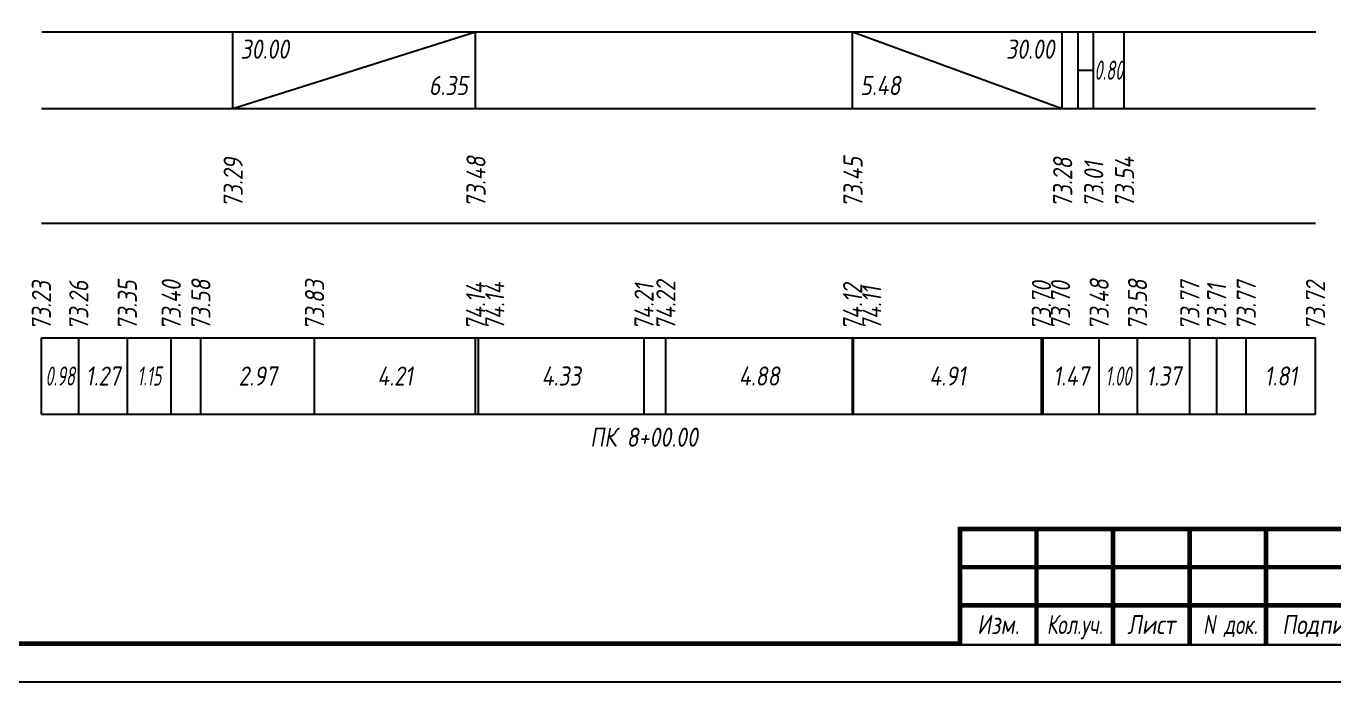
# Model space of a CAD drawing. Extents: x -717 to 1451, y -133302 to 233.
# Drawn here: x 78 to 248.8, y -12651.4 to -12565.7 of the extents above; entities that cross this region are included whole.
import ezdxf
from ezdxf.enums import TextEntityAlignment as Align

# ---------------------------------------------------------------- set-up
doc = ezdxf.new("R2010")
doc.units = 0
for name, color, linetype in [('Зарамочное оформление', 7, 'Continuous'), ('Код_510', 7, 'Continuous'), ('Код_516', 1, 'Continuous'), ('Подписи поперечников', 7, 'Continuous'), ('Таблица', 7, 'Continuous')]:
    doc.layers.add(name, color=color, linetype=linetype)
doc.styles.add('М', font='romand.shx', dxfattribs={"width": 0.8, "oblique": 10, "height": 2.5})

# ---------------------------------------------------------------- blocks, each defined once
blk = doc.blocks.new('Штамп')
at = {"linetype": 'Continuous'}
blk.add_wipeout([(199.95, -411.25), (384.95, -411.25), (384.95, -426.25), (199.95, -426.25)], dxfattribs=at).dxf.layer = 'Зарамочное оформление'
at = {"layer": 'Зарамочное оформление', "linetype": 'Continuous', "lineweight": -3, "const_width": 0.6, "flags": 128}
for points in [[(199.95, -426.25), (199.95, -411.25), (384.95, -411.25)], [(209.95, -411.25), (209.95, -426.25)], [(219.95, -411.25), (219.95, -426.25)], [(229.95, -411.25), (229.95, -426.25)], [(239.95, -411.25), (239.95, -426.25)], [(199.95, -416.25), (264.95, -416.25)], [(199.95, -421.25), (264.95, -421.25)]]:
    blk.add_lwpolyline(points, dxfattribs=at)
at = {"layer": 'Зарамочное оформление', "linetype": 'Continuous', "style": 'М', "oblique": 10}
for s, width, p in [('Изм.', 0.8, (204.95, -423.75)), ('Кол.уч.', 0.7, (214.95, -423.75)), ('Лист', 0.8, (224.95, -423.75)), ('N док.', 0.7, (235.28, -423.75)), ('Подпись', 0.8, (247.45, -423.75))]:
    blk.add_text(s, height=2.5, dxfattribs=dict(at, width=width)).set_placement(p, align=Align.MIDDLE_CENTER)
blk = doc.blocks.new('шифр')
blk.add_blockref('Штамп', (0, -12280))

msp = doc.modelspace()

# ---------------------------------------------------------------- linework, layer by layer
at = {"flags": 128}
msp.add_lwpolyline([(-30.054, -12651.421), (389.946, -12651.421), (389.946, -12354.421), (-30.054, -12354.421)], close=True, dxfattribs=at)
at = {"const_width": 0.6, "flags": 128}
msp.add_lwpolyline([(-10.054, -12646.421), (384.946, -12646.421), (384.946, -12359.421), (-10.054, -12359.421)], close=True, dxfattribs=at)
at = {"layer": 'Код_510'}
for p, q in [((79.946, -12616.421), (79.946, -12606.421)), ((84.825, -12616.421), (84.825, -12606.421)), ((91.173, -12616.421), (91.173, -12606.421)), ((96.913, -12616.421), (96.913, -12606.421)), ((100.778, -12616.421), (100.778, -12606.421)), ((115.637, -12616.421), (115.637, -12606.421)), ((136.675, -12616.421), (136.675, -12606.421)), ((137.03, -12616.421), (137.03, -12606.421)), ((158.678, -12616.421), (158.678, -12606.421)), ((161.532, -12616.421), (161.532, -12606.421)), ((185.927, -12616.421), (185.927, -12606.421)), ((186.041, -12616.421), (186.041, -12606.421)), ((210.599, -12616.421), (210.599, -12606.421)), ((210.802, -12616.421), (210.802, -12606.421)), ((218.143, -12616.421), (218.143, -12606.421)), ((223.156, -12616.421), (223.156, -12606.421)), ((229.989, -12616.421), (229.989, -12606.421)), ((233.494, -12616.421), (233.494, -12606.421)), ((237.365, -12616.421), (237.365, -12606.421)), ((246.405, -12616.421), (246.405, -12606.421))]:
    msp.add_line(p, q, dxfattribs=at)
at = {"layer": 'Код_516'}
for p, q in [((104.946, -12576.421), (104.946, -12566.421)), ((104.946, -12576.421), (136.675, -12566.421)), ((136.675, -12576.421), (136.675, -12566.421)), ((185.927, -12576.421), (185.927, -12566.421)), ((185.927, -12566.421), (213.319, -12576.421)), ((213.319, -12576.421), (213.319, -12566.421)), ((215.384, -12576.421), (215.384, -12566.421)), ((217.384, -12576.421), (217.384, -12566.421)), ((221.405, -12576.421), (221.405, -12566.421)), ((215.384, -12571.421), (217.384, -12571.421))]:
    msp.add_line(p, q, dxfattribs=at)
at = {"layer": 'Таблица'}
for p, q in [((80, -12566.421), (246.46, -12566.421)), ((79.946, -12576.421), (246.405, -12576.421)), ((79.946, -12591.421), (246.405, -12591.421)), ((79.946, -12606.421), (246.405, -12606.421)), ((79.946, -12616.421), (246.405, -12616.421))]:
    msp.add_line(p, q, dxfattribs=at)

# ---------------------------------------------------------------- texts
at = {"layer": 'Код_510', "style": 'М', "oblique": 10, "width": 0.8}
for s, p in [('73.23', (79.946, -12605.421)), ('73.26', (84.825, -12605.421)), ('73.35', (91.173, -12605.421)), ('73.40', (96.913, -12605.421)), ('73.58', (100.778, -12605.421)), ('73.83', (115.637, -12605.421)), ('74.14', (136.675, -12605.421)), ('74.14', (139.175, -12605.421)), ('74.21', (158.678, -12605.421)), ('74.22', (161.532, -12605.421)), ('74.12', (185.927, -12605.421)), ('74.11', (188.427, -12605.421)), ('73.70', (210.599, -12605.421)), ('73.70', (213.099, -12605.421)), ('73.48', (218.143, -12605.421)), ('73.58', (223.156, -12605.421)), ('73.77', (229.989, -12605.421)), ('73.71', (233.494, -12605.421)), ('73.77', (237.365, -12605.421)), ('73.72', (246.405, -12605.421))]:
    msp.add_text(s, height=2.5, rotation=90, dxfattribs=at).set_placement(p, align=Align.MIDDLE_LEFT)
at = {"layer": 'Код_510', "style": 'М', "oblique": 10}
for s, width, p in [('0.98', 0.6, (82.385, -12611.421)), ('1.27', 0.8, (87.999, -12611.421)), ('1.15', 0.6, (94.043, -12611.421)), ('2.97', 0.8, (108.207, -12611.421)), ('4.21', 0.8, (126.156, -12611.421)), ('4.33', 0.8, (147.854, -12611.421)), ('4.88', 0.8, (173.729, -12611.421)), ('4.91', 0.8, (198.32, -12611.421)), ('1.47', 0.8, (214.473, -12611.421)), ('1.00', 0.6, (220.65, -12611.421)), ('1.37', 0.8, (226.573, -12611.421)), ('1.81', 0.8, (241.885, -12611.421))]:
    msp.add_text(s, height=2.5, dxfattribs=dict(at, width=width)).set_placement(p, align=Align.MIDDLE_CENTER)
at = {"layer": 'Код_516', "style": 'М', "oblique": 10, "width": 0.8}
msp.add_text('30.00', height=2.5, dxfattribs=at).set_placement((105.946, -12567.421), align=Align.TOP_LEFT)
msp.add_text('30.00', height=2.5, dxfattribs=at).set_placement((212.319, -12567.421), align=Align.TOP_RIGHT)
at = {"layer": 'Код_516', "style": 'М', "oblique": 10, "width": 0.6}
msp.add_text('0.80', height=2.5, dxfattribs=at).set_placement((219.395, -12571.421), align=Align.MIDDLE_CENTER)
at = {"layer": 'Код_516', "style": 'М', "oblique": 10, "width": 0.8}
msp.add_text('6.35', height=2.5, dxfattribs=at).set_placement((135.675, -12575.421), align=Align.BOTTOM_RIGHT)
msp.add_text('5.48', height=2.5, dxfattribs=at).set_placement((186.927, -12575.421), align=Align.BOTTOM_LEFT)
for s, p in [('73.29', (105, -12589.371)), ('73.48', (136.73, -12589.371)), ('73.45', (185.981, -12589.371)), ('73.28', (213.374, -12589.371)), ('73.54', (221.46, -12589.371)), ('73.01', (217.438, -12589.371))]:
    msp.add_text(s, height=2.5, rotation=90, dxfattribs=at).set_placement(p, align=Align.MIDDLE_LEFT)
at = {"layer": 'Подписи поперечников', "style": 'М', "oblique": 10, "width": 0.8}
msp.add_text('ПК 8+00.00', height=2.5, dxfattribs=at).set_placement((158.678, -12621.421), align=Align.BOTTOM_CENTER)

# ---------------------------------------------------------------- next in the draw order: block references
msp.add_blockref('шифр', (0, 59.829))

doc.saveas('drawing.dxf')
